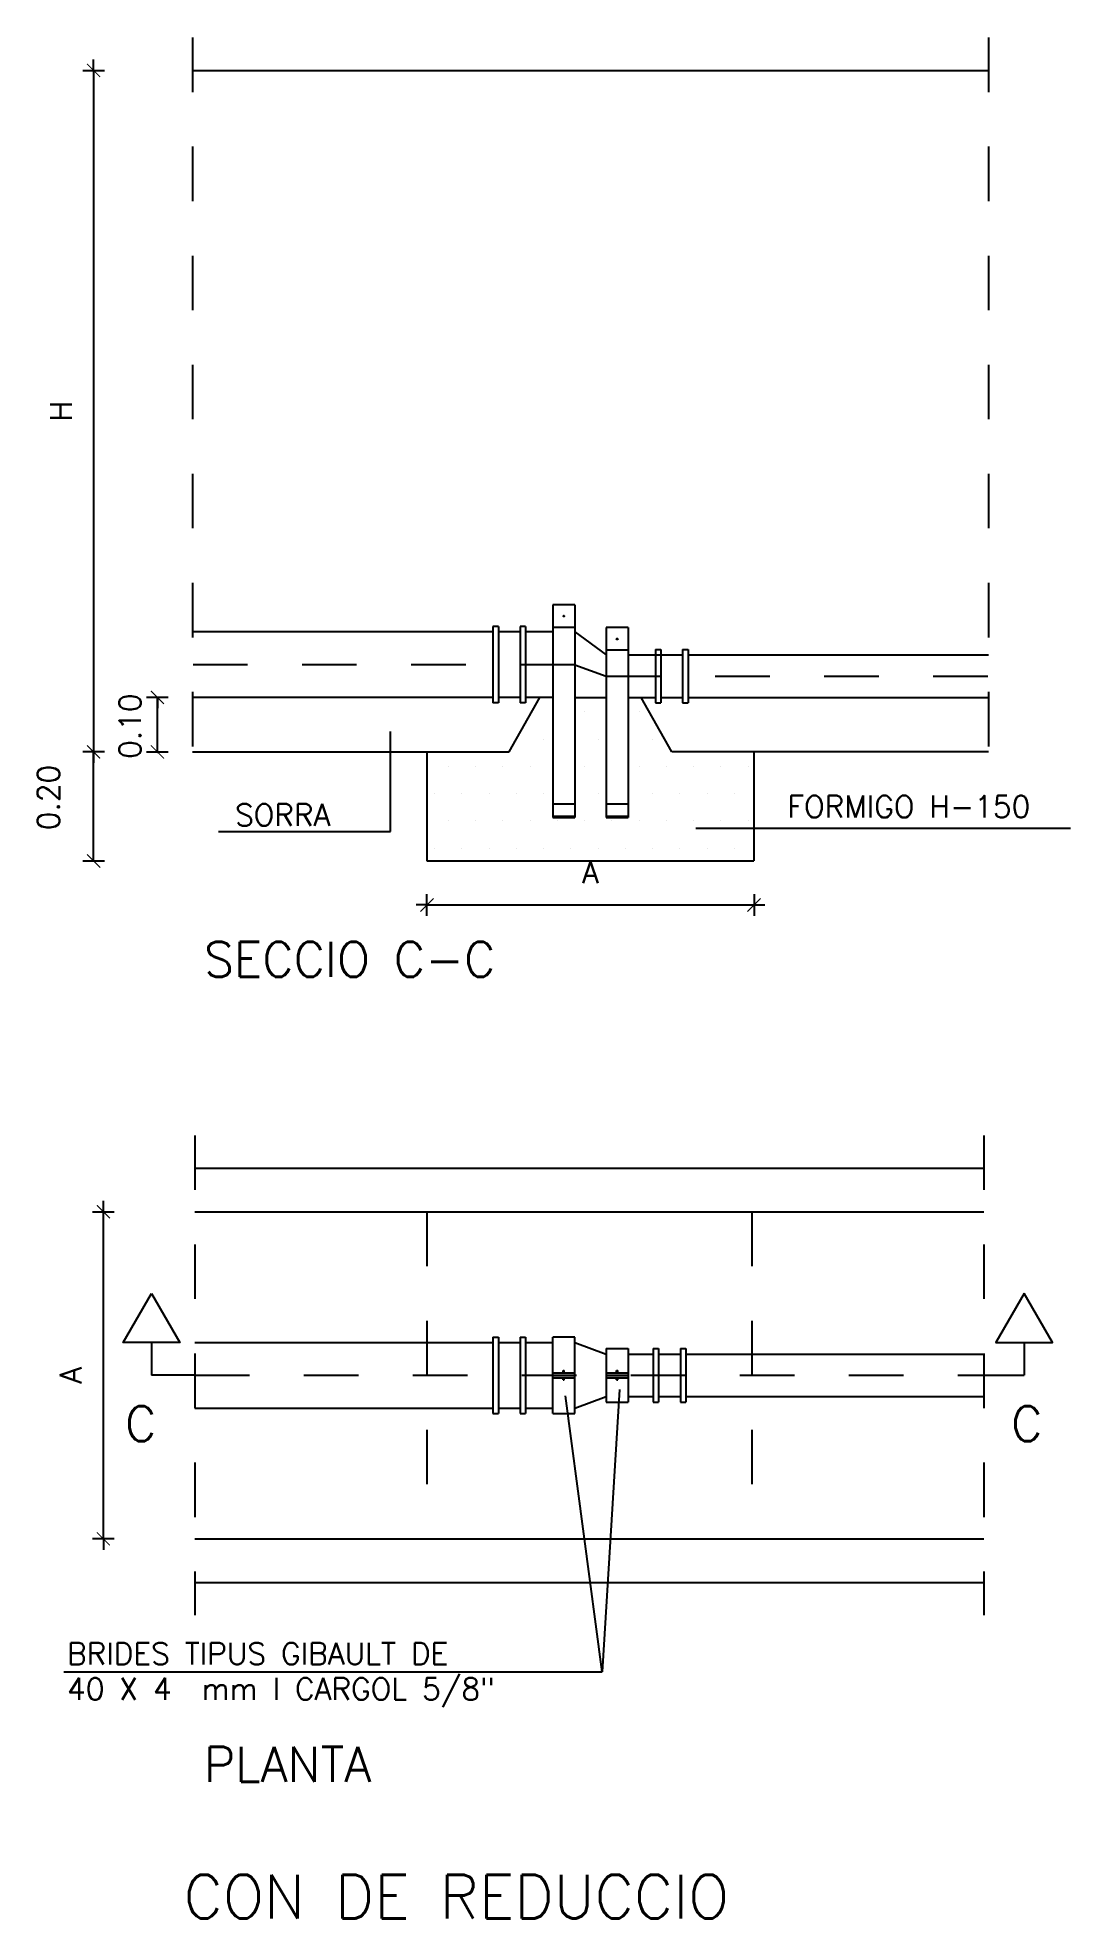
# Model space of a CAD drawing. Extents: x 0.17 to 2.06, y -0.01 to 3.44.
import ezdxf
from ezdxf.enums import TextEntityAlignment as Align

# ---------------------------------------------------------------- set-up
doc = ezdxf.new("R2010")
doc.units = 0
doc.header["$LTSCALE"] = 0.1
doc.linetypes.add('DASHDOT', pattern=[1, 0.5, -0.25, 0, -0.25])
doc.linetypes.add('HIDDEN', pattern=[0.375, 0.25, -0.125])
doc.layers.get('0').update_dxf_attribs({"linetype": 'CONTINUOUS'})
doc.layers.get('DEFPOINTS').update_dxf_attribs({"color": 6, "linetype": 'CONTINUOUS'})
doc.styles.add('ROMANS', font='ROMANS.SHX')
doc.dimstyles.get("Standard").update_dxf_attribs({"dimtxt": 0.18, "dimasz": 0.18, "dimexe": 0.18, "dimexo": 0.0625, "dimgap": 0.09, "dimtad": 0, "dimtih": 1, "dimtoh": 1, "dimdec": 4, "dimzin": 0, "dimtxsty": 'STANDARD', "dimcen": 0.09, "dimazin": 3, "dimtfac": 1, "dimtdec": 4, "dimtofl": 0, "dimtmove": 0, "dimatfit": 3, "dimtolj": 1, "dimtzin": 0})

# ---------------------------------------------------------------- blocks, each defined once
blk = doc.blocks.new('COTA')
for p, q in [((0, 50), (0, -50)), ((0, 0), (50, 0))]:
    blk.add_line(p, q)
at = {"const_width": 5}
blk.add_lwpolyline([(-30, -30), (30, 30)], dxfattribs=at)
blk = doc.blocks.new('*D3')
at = {"color": 0, "linetype": 'BYBLOCK'}
blk.add_line((136.6786, -61.6621), (136.6786, -61.0629), dxfattribs=at)
at = {"layer": 'DEFPOINTS', "color": 0, "linetype": 'BYBLOCK'}
for p in [(136.6786, -61.0625), (136.8465, -61.0625), (136.8465, -61.6625)]:
    blk.add_point(p, dxfattribs=at)
at = {"color": 0, "linetype": 'BYBLOCK', "xscale": 0.0004, "yscale": 0.0004, "zscale": 0.0004}
for p, rotation in [((136.6786, -61.0625), 90), ((136.6786, -61.6625), 270)]:
    blk.add_blockref('COTA', p, dxfattribs=dict(at, rotation=rotation))
at = {"color": 0, "linetype": 'BYBLOCK', "style": 'ROMANS'}
blk.add_text('A', height=0.04, rotation=90, dxfattribs=at).set_placement((136.6386, -61.3625), align=Align.CENTER)
blk = doc.blocks.new('*D2')
at = {"color": 0, "linetype": 'BYBLOCK'}
blk.add_line((137.2727, -60.4999), (137.8719, -60.4999), dxfattribs=at)
at = {"layer": 'DEFPOINTS', "color": 0, "linetype": 'BYBLOCK'}
for p in [(137.2723, -60.3401), (137.8723, -60.3401), (137.8723, -60.4999)]:
    blk.add_point(p, dxfattribs=at)
at = {"color": 0, "linetype": 'BYBLOCK', "xscale": 0.0004, "yscale": 0.0004, "zscale": 0.0004, "rotation": 180}
blk.add_blockref('COTA', (137.2723, -60.4999), dxfattribs=at)
at = {"color": 0, "linetype": 'BYBLOCK', "xscale": 0.0004, "yscale": 0.0004, "zscale": 0.0004}
blk.add_blockref('COTA', (137.8723, -60.4999), dxfattribs=at)
at = {"color": 0, "linetype": 'BYBLOCK', "style": 'ROMANS'}
blk.add_text('A', height=0.04, dxfattribs=at).set_placement((137.5723, -60.4599), align=Align.CENTER)
blk = doc.blocks.new('*D1')
at = {"color": 0, "linetype": 'BYBLOCK'}
blk.add_line((136.6607, -58.9696), (136.6607, -60.2188), dxfattribs=at)
at = {"layer": 'DEFPOINTS', "color": 0, "linetype": 'BYBLOCK'}
for p in [(136.8894, -58.9692), (136.6607, -60.2192), (136.8894, -60.2192)]:
    blk.add_point(p, dxfattribs=at)
at = {"color": 0, "linetype": 'BYBLOCK', "xscale": 0.0004, "yscale": 0.0004, "zscale": 0.0004}
for p, rotation in [((136.6607, -58.9692), 90), ((136.6607, -60.2192), 270)]:
    blk.add_blockref('COTA', p, dxfattribs=dict(at, rotation=rotation))
at = {"color": 0, "linetype": 'BYBLOCK', "style": 'ROMANS'}
blk.add_text('H', height=0.04, rotation=90, dxfattribs=at).set_placement((136.6207, -59.5942), align=Align.CENTER)

msp = doc.modelspace()

# ---------------------------------------------------------------- linework, layer by layer
at = {"linetype": 'DASHDOT'}
for p, q in [((0.45192, 3.44425), (0.45192, 2.09225)), ((1.91192, 3.44425), (1.91192, 2.09225)), ((1.15292, 2.29406), (0.45192, 2.29406)), ((1.15292, 2.29406), (1.21092, 2.27306)), ((1.21092, 2.27306), (1.91192, 2.27306)), ((0.45611, 1.43072), (0.45611, 0.55072)), ((1.90367, 1.43072), (1.90367, 0.55072)), ((0.45439, 0.99072), (0.37647, 0.99072)), ((0.45611, 0.99072), (1.90367, 0.99072)), ((1.89972, 0.99072), (1.97764, 0.99072))]:
    msp.add_line(p, q, dxfattribs=at)
for p, q in [((0.45192, 3.38406), (1.60692, 3.38406)), ((1.60692, 3.38406), (1.91192, 3.38406)), ((1.15292, 2.40406), (1.11292, 2.40406)), ((1.11292, 2.40406), (1.11292, 2.01406)), ((1.15292, 2.40406), (1.15292, 2.01406)), ((1.00292, 2.35406), (0.45192, 2.35406)), ((1.00292, 2.36406), (1.00292, 2.22406)), ((1.01292, 2.36406), (1.00292, 2.36406)), ((1.01292, 2.36406), (1.01292, 2.22406)), ((1.05292, 2.35406), (1.01292, 2.35406)), ((1.05292, 2.36406), (1.05292, 2.22406)), ((1.06292, 2.36406), (1.05292, 2.36406)), ((1.06292, 2.36406), (1.06292, 2.22406)), ((1.11292, 2.35406), (1.06292, 2.35406)), ((1.15292, 2.36247), (1.11292, 2.36247)), ((1.15292, 2.35406), (1.21092, 2.31206)), ((1.25092, 2.36206), (1.21092, 2.36206)), ((1.21092, 2.36206), (1.21092, 2.01406)), ((1.25092, 2.36206), (1.25092, 2.01406)), ((1.25092, 2.32047), (1.21092, 2.32047)), ((1.25092, 2.31206), (1.35092, 2.31206)), ((1.30092, 2.32206), (1.31092, 2.32206)), ((1.30092, 2.32206), (1.30092, 2.22406)), ((1.31092, 2.32206), (1.31092, 2.22406)), ((1.35092, 2.32206), (1.36092, 2.32206)), ((1.35092, 2.32206), (1.35092, 2.22406)), ((1.36092, 2.32206), (1.36092, 2.22406)), ((1.36092, 2.31206), (1.91192, 2.31206)), ((0.38739, 2.13406), (0.38739, 2.23406)), ((1.00292, 2.23406), (0.45192, 2.23406)), ((1.01292, 2.22406), (1.00292, 2.22406)), ((1.05292, 2.23406), (1.01292, 2.23406)), ((1.03292, 2.13406), (1.0891, 2.23406)), ((1.06292, 2.22406), (1.05292, 2.22406)), ((1.11292, 2.23406), (1.06292, 2.23406)), ((1.15292, 2.23406), (1.21092, 2.23406)), ((1.25092, 2.23406), (1.30092, 2.23406)), ((1.33092, 2.13406), (1.27474, 2.23406)), ((1.30092, 2.22406), (1.31092, 2.22406)), ((1.31092, 2.23406), (1.35092, 2.23406)), ((1.35092, 2.22406), (1.36092, 2.22406)), ((1.36092, 2.23406), (1.91192, 2.23406)), ((0.81506, 1.98843), (0.81506, 2.17185)), ((0.2703, 1.93326), (0.2703, 2.13406)), ((0.45192, 2.13406), (1.03292, 2.13406)), ((0.88192, 2.13406), (0.88192, 1.93406)), ((1.91192, 2.13406), (1.33092, 2.13406)), ((1.48192, 2.13406), (1.48192, 1.93406)), ((1.11292, 2.0386), (1.15292, 2.0386)), ((1.21092, 2.0386), (1.25092, 2.0386)), ((1.11292, 2.01606), (1.15292, 2.01606)), ((1.11292, 2.01406), (1.15292, 2.01406)), ((1.21092, 2.01606), (1.25092, 2.01606)), ((1.21092, 2.01406), (1.25092, 2.01406)), ((0.4994, 1.98843), (0.81506, 1.98843)), ((2.06241, 1.99352), (1.3751, 1.99352)), ((0.88192, 1.93406), (1.48192, 1.93406)), ((0.45611, 1.37072), (1.90367, 1.37072)), ((0.45611, 1.29072), (1.90367, 1.29072)), ((0.37647, 1.05072), (0.37647, 0.99072)), ((0.45611, 1.05072), (1.00292, 1.05072)), ((1.00292, 1.06072), (1.00292, 0.92072)), ((1.00292, 1.06072), (1.01292, 1.06072)), ((1.01292, 1.06072), (1.01292, 0.92072)), ((1.01292, 1.05072), (1.05292, 1.05072)), ((1.05292, 1.06072), (1.05292, 0.92072)), ((1.05292, 1.06072), (1.06292, 1.06072)), ((1.06292, 1.06072), (1.06292, 0.92072)), ((1.06292, 1.05072), (1.11292, 1.05072)), ((1.15292, 1.06072), (1.11292, 1.06072)), ((1.11292, 0.99072), (1.11292, 1.06072)), ((1.15292, 0.99122), (1.15292, 1.06072)), ((1.15292, 1.05072), (1.21092, 1.02972)), ((1.21092, 1.03972), (1.21092, 0.99122)), ((1.21092, 1.03972), (1.25092, 1.03972)), ((1.25092, 1.03972), (1.25092, 0.99122)), ((1.29686, 1.03972), (1.30686, 1.03972)), ((1.29686, 1.03972), (1.29686, 0.94172)), ((1.30686, 1.03972), (1.30686, 0.94172)), ((1.34686, 1.03972), (1.35686, 1.03972)), ((1.34686, 1.03972), (1.34686, 0.94172)), ((1.35686, 1.03972), (1.35686, 0.94172)), ((1.97764, 1.05072), (1.97764, 0.99072)), ((1.25092, 1.02972), (1.29686, 1.02972)), ((1.30686, 1.02972), (1.34686, 1.02972)), ((1.35686, 1.02972), (1.90367, 1.02972)), ((1.11292, 0.99522), (1.15292, 0.99522)), ((1.11292, 0.99122), (1.15292, 0.99122)), ((1.11292, 0.92072), (1.11292, 0.99022)), ((1.11292, 0.99022), (1.15292, 0.99022)), ((1.11292, 0.98622), (1.15292, 0.98622)), ((1.13192, 0.99922), (1.13392, 0.99922)), ((1.13192, 0.99522), (1.13192, 0.99922)), ((1.13192, 0.99022), (1.13192, 0.99122)), ((1.13192, 0.98222), (1.13192, 0.98622)), ((1.13192, 0.98222), (1.13392, 0.98222)), ((1.13392, 0.99522), (1.13392, 0.99922)), ((1.13392, 0.99022), (1.13392, 0.99122)), ((1.13392, 0.98222), (1.13392, 0.98622)), ((1.15292, 0.92072), (1.15292, 0.99022)), ((1.21092, 0.99522), (1.25092, 0.99522)), ((1.21092, 0.99122), (1.25092, 0.99122)), ((1.21092, 0.99022), (1.21092, 0.94172)), ((1.21092, 0.99022), (1.25092, 0.99022)), ((1.21092, 0.98622), (1.25092, 0.98622)), ((1.22992, 0.99922), (1.23192, 0.99922)), ((1.22992, 0.99522), (1.22992, 0.99922)), ((1.22992, 0.99022), (1.22992, 0.99122)), ((1.22992, 0.98222), (1.22992, 0.98622)), ((1.22992, 0.98222), (1.23192, 0.98222)), ((1.23192, 0.99522), (1.23192, 0.99922)), ((1.23192, 0.99022), (1.23192, 0.99122)), ((1.23192, 0.98222), (1.23192, 0.98622)), ((1.25092, 0.99022), (1.25092, 0.94172)), ((1.20339, 0.44684), (1.1362, 0.95296)), ((1.15292, 0.93072), (1.21092, 0.95172)), ((1.23501, 0.96482), (1.20339, 0.44684)), ((1.21092, 0.94172), (1.25092, 0.94172)), ((1.25092, 0.95172), (1.29686, 0.95172)), ((1.29686, 0.94172), (1.30686, 0.94172)), ((1.30686, 0.95172), (1.34686, 0.95172)), ((1.34686, 0.94172), (1.35686, 0.94172)), ((1.35686, 0.95172), (1.90367, 0.95172)), ((0.45611, 0.93072), (1.00292, 0.93072)), ((1.00292, 0.92072), (1.01292, 0.92072)), ((1.01292, 0.93072), (1.05292, 0.93072)), ((1.05292, 0.92072), (1.06292, 0.92072)), ((1.06292, 0.93072), (1.11292, 0.93072)), ((1.11292, 0.92072), (1.15292, 0.92072)), ((0.45611, 0.69072), (1.90367, 0.69072)), ((0.45611, 0.61072), (1.90367, 0.61072)), ((0.21536, 0.44684), (1.20339, 0.44684))]:
    msp.add_line(p, q)
at = {"color": 0, "linetype": 'BYBLOCK'}
for p, q in [((0.38739, 2.23446), (0.38739, 2.23486)), ((0.2703, 2.13446), (0.2703, 2.13486)), ((0.38739, 2.13326), (0.38699, 2.13326)), ((0.38739, 2.13366), (0.38739, 2.13326)), ((0.2703, 1.93366), (0.2703, 1.93326))]:
    msp.add_line(p, q, dxfattribs=at)
at = {"color": 0}
for p, q in [((1.17115, 2.20743), (1.17115, 2.20743)), ((1.27115, 2.20743), (1.27115, 2.20743)), ((1.04615, 2.15743), (1.04615, 2.15743)), ((1.09615, 2.15743), (1.09615, 2.15743)), ((1.19615, 2.15743), (1.19615, 2.15743)), ((1.29615, 2.15743), (1.29615, 2.15743)), ((0.92115, 2.10743), (0.92115, 2.10743)), ((0.97115, 2.10743), (0.97115, 2.10743)), ((1.02115, 2.10743), (1.02115, 2.10743)), ((1.07115, 2.10743), (1.07115, 2.10743)), ((1.17115, 2.10743), (1.17115, 2.10743)), ((1.27115, 2.10743), (1.27115, 2.10743)), ((1.32115, 2.10743), (1.32115, 2.10743)), ((1.37115, 2.10743), (1.37115, 2.10743)), ((1.42115, 2.10743), (1.42115, 2.10743)), ((1.47115, 2.10743), (1.47115, 2.10743)), ((0.89615, 2.05743), (0.89615, 2.05743)), ((0.94615, 2.05743), (0.94615, 2.05743)), ((0.99615, 2.05743), (0.99615, 2.05743)), ((1.04615, 2.05743), (1.04615, 2.05743)), ((1.09615, 2.05743), (1.09615, 2.05743)), ((1.19615, 2.05743), (1.19615, 2.05743)), ((1.29615, 2.05743), (1.29615, 2.05743)), ((1.34615, 2.05743), (1.34615, 2.05743)), ((1.39615, 2.05743), (1.39615, 2.05743)), ((1.44615, 2.05743), (1.44615, 2.05743)), ((0.92115, 2.00743), (0.92115, 2.00743)), ((0.97115, 2.00743), (0.97115, 2.00743)), ((1.02115, 2.00743), (1.02115, 2.00743)), ((1.07115, 2.00743), (1.07115, 2.00743)), ((1.12115, 2.00743), (1.12115, 2.00743)), ((1.17115, 2.00743), (1.17115, 2.00743)), ((1.22115, 2.00743), (1.22115, 2.00743)), ((1.27115, 2.00743), (1.27115, 2.00743)), ((1.32115, 2.00743), (1.32115, 2.00743)), ((1.37115, 2.00743), (1.37115, 2.00743)), ((1.42115, 2.00743), (1.42115, 2.00743)), ((1.47115, 2.00743), (1.47115, 2.00743)), ((0.89615, 1.95743), (0.89615, 1.95743)), ((0.94615, 1.95743), (0.94615, 1.95743)), ((0.99615, 1.95743), (0.99615, 1.95743)), ((1.04615, 1.95743), (1.04615, 1.95743)), ((1.09615, 1.95743), (1.09615, 1.95743)), ((1.14615, 1.95743), (1.14615, 1.95743)), ((1.19615, 1.95743), (1.19615, 1.95743)), ((1.24615, 1.95743), (1.24615, 1.95743)), ((1.29615, 1.95743), (1.29615, 1.95743)), ((1.34615, 1.95743), (1.34615, 1.95743)), ((1.39615, 1.95743), (1.39615, 1.95743)), ((1.44615, 1.95743), (1.44615, 1.95743))]:
    msp.add_line(p, q, dxfattribs=at)
at = {"linetype": 'HIDDEN'}
for p, q in [((0.88192, 1.29072), (0.88192, 0.69072)), ((1.47786, 1.29072), (1.47786, 0.69072))]:
    msp.add_line(p, q, dxfattribs=at)
for points in [[(0.37647, 1.14072), (0.42843, 1.05072), (0.3245, 1.05072)], [(1.97764, 1.14072), (1.92568, 1.05072), (2.0296, 1.05072)]]:
    msp.add_lwpolyline(points, close=True)
for centre in [(1.13292, 2.38327), (1.23092, 2.34127)]:
    msp.add_circle(centre, 0.001)
at = {"color": 0, "linetype": 'BYBLOCK'}
msp.add_point((0.38739, 2.13406), dxfattribs=at)
at = {"layer": 'DEFPOINTS', "color": 0, "linetype": 'BYBLOCK'}
for p in [(0.49904, 2.13406), (0.2703, 1.93406), (0.94904, 1.93406)]:
    msp.add_point(p, dxfattribs=at)

# ---------------------------------------------------------------- block references
at = {"color": 0, "linetype": 'BYBLOCK', "xscale": 0.0004, "yscale": 0.0004, "zscale": 0.0004}
for p, rotation in [((0.38739, 2.23406), 270), ((0.2703, 2.13406), 270), ((0.38739, 2.13406), 90), ((0.2703, 1.93406), 90)]:
    msp.add_blockref('COTA', p, dxfattribs=dict(at, rotation=rotation))

# ---------------------------------------------------------------- texts
at = {"color": 0, "linetype": 'BYBLOCK', "style": 'ROMANS'}
msp.add_text('0.10', height=0.04, rotation=90, dxfattribs=at).set_placement((0.35714, 2.12134))
msp.add_text('0.20', height=0.04, rotation=90, dxfattribs=at).set_placement((0.20754, 2.05045), align=Align.CENTER)
at = {"style": 'ROMANS'}
for s, height, p in [('SORRA', 0.04, (0.52995, 1.99862)), ('FORMIGO H-150', 0.04, (1.54311, 2.0139)), ('SECCIO C-C', 0.064, (0.47269, 1.72151)), ('C', 0.064, (0.32783, 0.86989)), ('C', 0.064, (1.95377, 0.86989)), ('BRIDES TIPUS GIBAULT DE', 0.04, (0.22165, 0.46027)), ('40 X 4  mm I CARGOL 5/8"', 0.04, (0.22165, 0.3955)), ('PLANTA', 0.064, (0.47269, 0.24506)), ('    CON DE REDUCCIO ', 0.08, (0.1969, -0.00541))]:
    msp.add_text(s, height=height, dxfattribs=at).set_placement(p)

# ---------------------------------------------------------------- dimensions: what is measured, and where the dimension line sits
for base, p1, p2, text, picture, middle in [((0.2703, 2.13406), (0.49904, 3.38406), (0.49904, 2.13406), 'H', '*D1', (0.2303, 2.75906)), ((0.28827, 1.29072), (0.45611, 0.69072), (0.45611, 1.29072), 'A', '*D3', (0.24827, 0.99072))]:
    dim = msp.add_linear_dim(base=base, p1=p1, p2=p2, angle=90, text=text, dimstyle='Standard')
    dim.commit()
    dim.dimension.update_dxf_attribs({"geometry": picture, "text_midpoint": middle, "insert": (-136.39036, 62.35326)})
dim = msp.add_linear_dim(base=(1.48192, 1.85334), p1=(0.88192, 2.01316), p2=(1.48192, 2.01316), text='A', dimstyle='Standard')
dim.commit()
dim.dimension.update_dxf_attribs({"geometry": '*D2', "text_midpoint": (1.18192, 1.89334), "insert": (-136.39036, 62.35326)})

doc.saveas('drawing.dxf')
